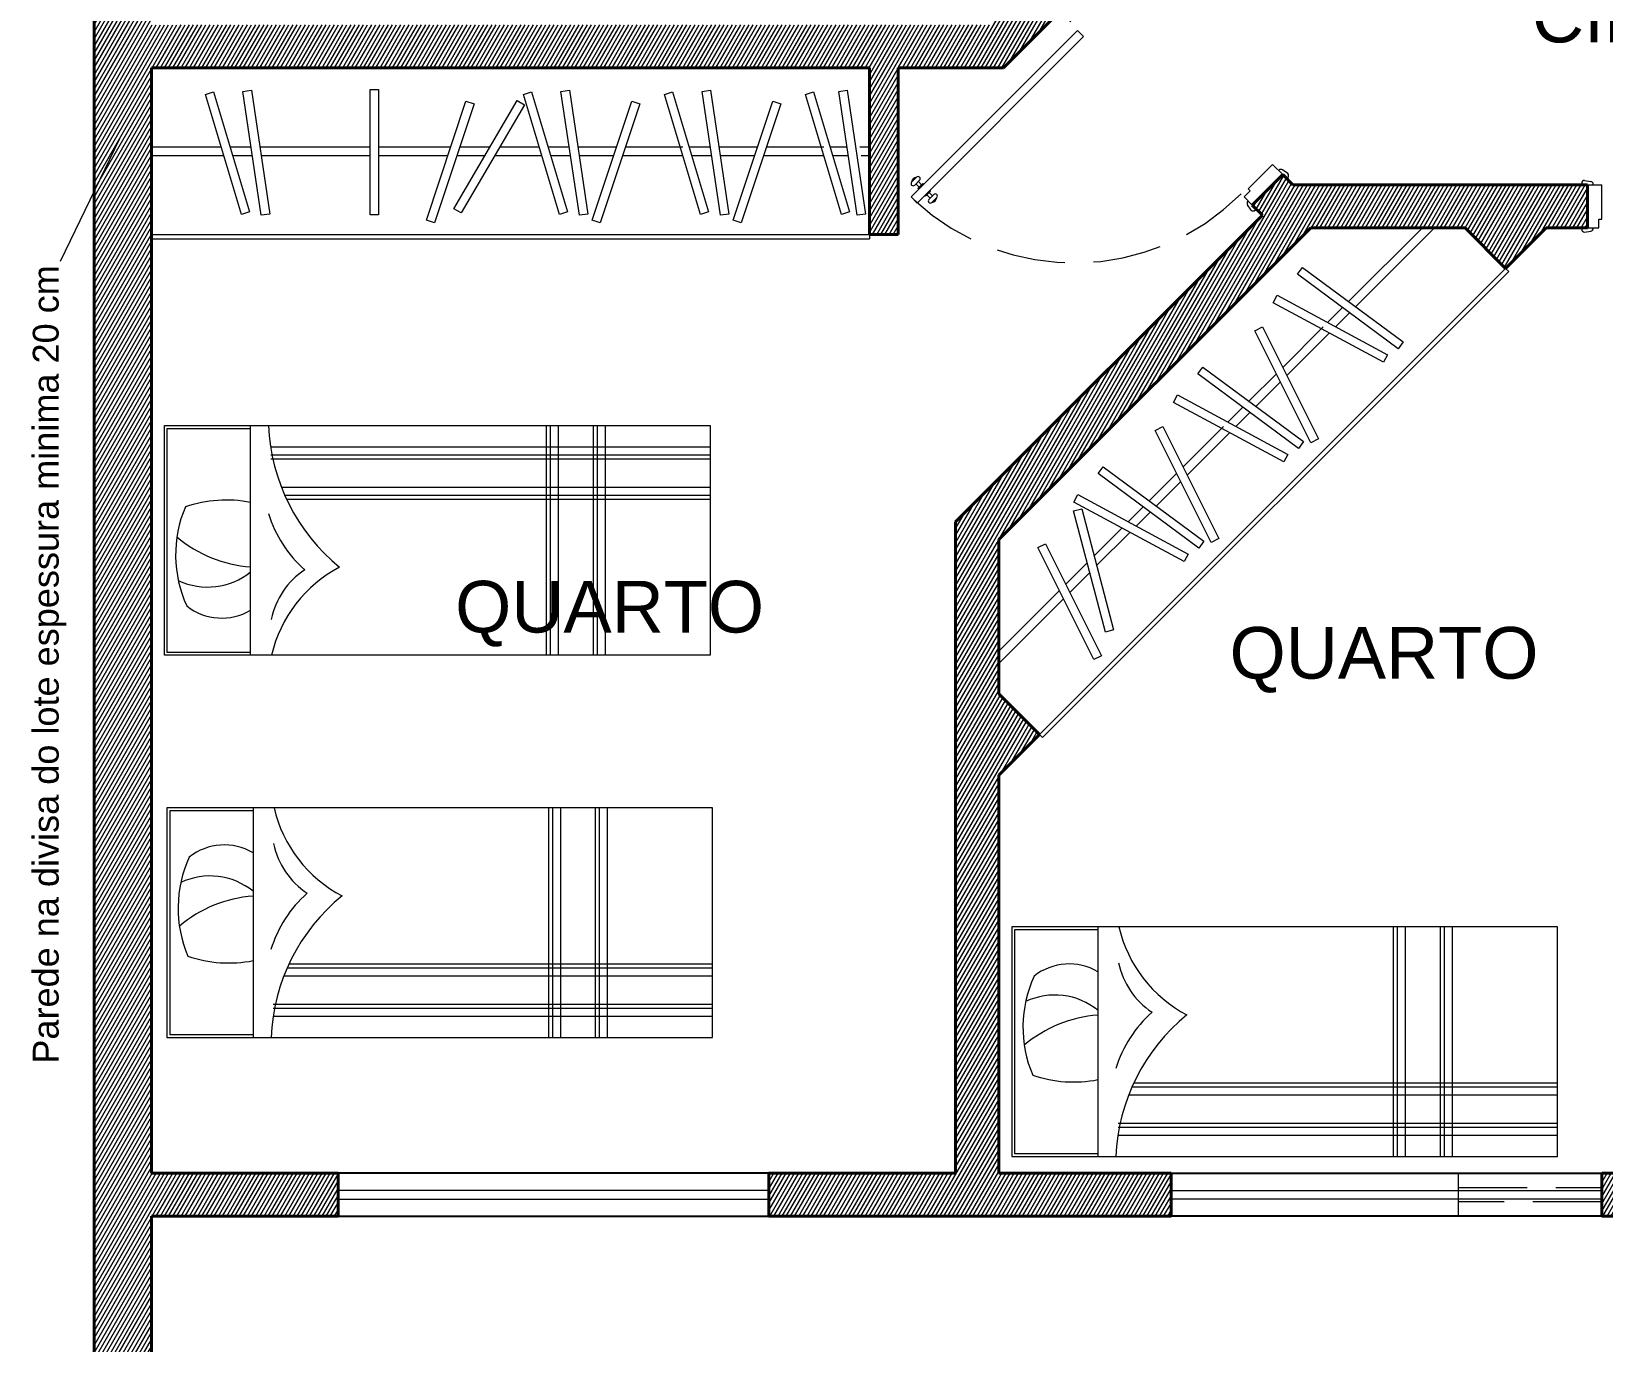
# Model space of a CAD drawing. Header units: millimetres. Extents: x 319 to 362.3, y 126.1 to 165.6.
# Drawn here: x 319.1 to 324.57, y 140.64 to 145.21 of the extents above; entities that cross this region are included whole.
import ezdxf

# ---------------------------------------------------------------- set-up
doc = ezdxf.new("R2010")
doc.units = ezdxf.units.MM
doc.header["$LTSCALE"] = 0.02
doc.header["$MEASUREMENT"] = 0
doc.linetypes.add('ACAD_ISO02W100', pattern=[15, 12, -3])
for name, color, linetype, lineweight in [('Esquadrias', 20, 'Continuous', 15), ('MÓVEIS', 32, 'Continuous', 15), ('Paredes', 4, 'Continuous', 40), ('Peitoril', 2, 'Continuous', 25), ('Portas', 3, 'Continuous', 13), ('Preenchimento', 7, 'Continuous', 20), ('Projeção', 7, 'ACAD_ISO02W100', 15), ('TEXTO', 20, 'Continuous', 20)]:
    doc.layers.add(name, color=color, linetype=linetype, lineweight=lineweight)
doc.styles.add('ROMANS', font='arial.ttf', dxfattribs={"height": 0.08})

msp = doc.modelspace()

# ---------------------------------------------------------------- hatches: boundary and pattern name
at = {"layer": 'Preenchimento', "ltscale": 0.3}
h = msp.add_hatch(dxfattribs=at)
h.set_pattern_fill('LINE', color=256, scale=0.1, angle=60, style=0)
h.set_pattern_definition([(60, (-0.413854, -6.591824), (-0.01082531755, 0.00625), [])])
h.paths.add_polyline_path([(319.52039, 147.44436), (319.32039, 147.44436), (319.32039, 136.07913), (319.52039, 136.07913), (319.52039, 141.07913), (320.17039, 141.07913), (320.17039, 141.22913), (319.52039, 141.22913), (319.52039, 145.07913), (322.02039, 145.07913), (322.02039, 144.49913), (322.12039, 144.49913), (322.12039, 145.07913), (322.48701, 145.07913), (322.68122, 145.27333), (322.71657, 145.23798), (322.82264, 145.34405), (322.78728, 145.3794), (322.91804, 145.51016), (322.81198, 145.61623), (322.77662, 145.58087), (322.54836, 145.80913), (322.44836, 145.80913), (322.44836, 145.22913), (319.52039, 145.22913)])
h.paths.add_polyline_path([(323.07039, 141.22913), (322.47039, 141.22913), (322.47039, 142.61592), (322.61182, 142.75734), (322.58789, 142.78127, -0.1040531), (322.32039, 142.78997), (322.32039, 141.22913), (321.67039, 141.22913), (321.67039, 141.07913), (323.07039, 141.07913)])
h.paths.add_polyline_path([(322.47039, 143.43617), (322.92472, 143.8905, 0.0584424), (322.80396, 143.98187), (322.32039, 143.4983), (322.32039, 142.78997, 0.1040531), (322.58789, 142.78127), (322.47039, 142.89877)])
h.paths.add_polyline_path([(323.55652, 144.52229), (324.09392, 144.52229), (324.23534, 144.38087), (324.37677, 144.52229), (324.52039, 144.52229), (324.52039, 144.67229), (323.49439, 144.67229), (323.45903, 144.70765), (323.35297, 144.60158), (323.38832, 144.56623), (322.80396, 143.98187, -0.0584424), (322.92472, 143.8905)])
h.paths.add_polyline_path([(325.62039, 141.57913), (326.12039, 141.57913), (326.12039, 141.72913), (325.62039, 141.72913), (325.62039, 144.67229), (325.42039, 144.67229), (325.42039, 144.52229), (325.47039, 144.52229), (325.47039, 141.22913), (324.57039, 141.22913), (324.57039, 141.07913), (324.72039, 141.07913), (324.72039, 140.92913), (324.87039, 140.92913), (324.87039, 141.07913), (325.62039, 141.07913)])
h.paths.add_polyline_path([(320.82202, 143.14486), (321.89061, 143.14486), (321.89061, 143.30219), (320.82202, 143.30219)], flags=25)

# ---------------------------------------------------------------- linework, layer by layer
at = {"layer": 'Esquadrias'}
for p, q in [((321.67039, 141.16913), (320.17039, 141.16913)), ((323.07039, 141.16913), (324.57039, 141.16913)), ((320.17039, 141.13913), (321.67039, 141.13913)), ((324.57039, 141.13913), (323.07039, 141.13913))]:
    msp.add_line(p, q, dxfattribs=at)
at = {"layer": 'MÓVEIS'}
for p, q in [((319.52039, 144.80413), (319.76308, 144.80413)), ((319.52039, 144.77413), (319.77207, 144.77413)), ((319.79394, 144.80413), (319.86751, 144.80413)), ((319.80293, 144.77413), (319.87195, 144.77413)), ((319.89739, 144.80413), (320.28174, 144.80413)), ((319.90184, 144.77413), (320.28174, 144.77413)), ((320.3113, 144.80413), (320.56255, 144.80413)), ((320.3113, 144.77413), (320.55256, 144.77413)), ((320.58371, 144.77413), (320.68168, 144.77413)), ((320.59371, 144.80413), (320.69917, 144.80413)), ((320.7159, 144.77413), (320.87939, 144.77413)), ((320.73339, 144.80413), (320.87039, 144.80413)), ((320.90125, 144.80413), (320.97483, 144.80413)), ((320.91025, 144.77413), (320.97927, 144.77413)), ((321.00471, 144.80413), (321.13977, 144.80413)), ((321.00915, 144.77413), (321.12978, 144.77413)), ((321.16093, 144.77413), (321.37039, 144.77413)), ((321.17093, 144.80413), (321.37039, 144.80413)), ((321.39226, 144.80413), (321.46583, 144.80413)), ((321.40125, 144.77413), (321.47027, 144.77413)), ((321.49571, 144.80413), (321.63078, 144.80413)), ((321.50016, 144.77413), (321.62078, 144.77413)), ((321.65194, 144.77413), (321.8614, 144.77413)), ((321.66193, 144.80413), (321.8614, 144.80413)), ((321.88326, 144.80413), (321.9425, 144.80413)), ((321.89226, 144.77413), (321.94694, 144.77413)), ((321.98672, 144.80413), (322.02039, 144.80413)), ((321.99116, 144.77413), (322.02039, 144.77413)), ((319.52039, 144.49913), (322.02039, 144.49913)), ((319.52039, 144.48413), (322.02039, 144.48413)), ((322.02039, 144.49913), (322.02039, 144.48413)), ((323.68877, 144.26564), (323.94543, 144.52229)), ((323.71313, 144.24757), (323.98786, 144.52229)), ((322.61182, 142.75734), (324.23534, 144.38087)), ((322.62242, 142.74674), (324.24595, 144.37027)), ((324.24595, 144.37027), (324.23534, 144.38087)), ((323.61562, 144.19248), (323.66765, 144.24451)), ((323.64319, 144.17763), (323.692, 144.22644)), ((323.45912, 144.03598), (323.60016, 144.17702)), ((323.47326, 144.0077), (323.62137, 144.15581)), ((323.34158, 143.91845), (323.43709, 144.01395)), ((323.36594, 143.90037), (323.45123, 143.98567)), ((323.26843, 143.84529), (323.32045, 143.89732)), ((323.296, 143.83044), (323.34481, 143.87924)), ((319.56557, 143.03348), (319.56557, 143.83348)), ((319.56557, 143.83348), (321.46557, 143.83348)), ((319.57557, 143.04348), (319.57557, 143.82348)), ((319.57557, 143.82348), (319.86557, 143.82348)), ((319.86557, 143.03348), (319.86557, 143.83348)), ((320.89484, 143.83348), (320.89484, 143.03348)), ((320.90882, 143.83348), (320.90882, 143.03348)), ((320.93678, 143.83348), (320.93678, 143.03348)), ((321.05794, 143.83348), (321.05794, 143.03348)), ((321.07192, 143.83348), (321.07192, 143.03348)), ((321.09988, 143.83348), (321.09988, 143.03348)), ((321.46557, 143.83348), (321.46557, 143.03348)), ((323.11192, 143.68879), (323.25297, 143.82983)), ((323.12607, 143.66051), (323.27418, 143.80862)), ((319.93544, 143.75898), (321.46557, 143.75898)), ((319.93544, 143.73102), (321.46557, 143.73102)), ((319.93544, 143.71704), (321.46557, 143.71704)), ((322.99439, 143.57125), (323.08989, 143.66676)), ((319.97267, 143.61911), (321.46557, 143.61911)), ((323.01874, 143.55318), (323.10404, 143.63848)), ((319.98419, 143.59115), (321.46557, 143.59115)), ((319.99052, 143.57717), (321.46557, 143.57717)), ((322.92123, 143.4981), (322.97326, 143.55012)), ((322.94881, 143.48325), (322.99761, 143.53205)), ((322.80254, 143.3794), (322.89941, 143.47628)), ((322.81138, 143.34582), (322.92699, 143.46143)), ((322.70377, 143.28063), (322.77834, 143.35521)), ((322.71791, 143.25235), (322.78719, 143.32163)), ((322.47039, 143.04726), (322.68174, 143.2586)), ((322.47039, 143.00483), (322.69588, 143.23032)), ((321.46557, 143.03348), (319.56557, 143.03348)), ((319.86557, 143.04348), (319.57557, 143.04348)), ((322.62242, 142.74674), (322.61182, 142.75734)), ((319.57419, 142.50206), (319.57419, 141.70206)), ((321.47419, 142.50206), (319.57419, 142.50206)), ((319.58419, 142.49206), (319.58419, 141.71206)), ((319.87419, 142.49206), (319.58419, 142.49206)), ((319.87419, 142.50206), (319.87419, 141.70206)), ((320.90346, 141.70206), (320.90346, 142.50206)), ((320.91744, 141.70206), (320.91744, 142.50206)), ((320.9454, 141.70206), (320.9454, 142.50206)), ((321.06656, 141.70206), (321.06656, 142.50206)), ((321.08054, 141.70206), (321.08054, 142.50206)), ((321.1085, 141.70206), (321.1085, 142.50206)), ((321.47419, 141.70206), (321.47419, 142.50206)), ((322.51586, 142.08749), (322.51586, 141.28749)), ((324.41586, 142.08749), (322.51586, 142.08749)), ((322.52586, 142.07749), (322.52586, 141.29749)), ((322.81586, 142.07749), (322.52586, 142.07749)), ((322.81586, 142.08749), (322.81586, 141.28749)), ((323.84513, 141.28749), (323.84513, 142.08749)), ((323.85911, 141.28749), (323.85911, 142.08749)), ((323.88707, 141.28749), (323.88707, 142.08749)), ((324.00824, 141.28749), (324.00824, 142.08749)), ((324.02222, 141.28749), (324.02222, 142.08749)), ((324.05018, 141.28749), (324.05018, 142.08749)), ((324.41586, 141.28749), (324.41586, 142.08749)), ((319.98129, 141.91643), (321.47419, 141.91643)), ((319.99281, 141.94439), (321.47419, 141.94439)), ((319.99914, 141.95837), (321.47419, 141.95837)), ((319.94406, 141.8185), (321.47419, 141.8185)), ((319.94406, 141.80452), (321.47419, 141.80452)), ((319.94406, 141.77656), (321.47419, 141.77656)), ((319.57419, 141.70206), (321.47419, 141.70206)), ((319.58419, 141.71206), (319.87419, 141.71206)), ((322.93449, 141.52982), (324.41586, 141.52982)), ((322.94081, 141.5438), (324.41586, 141.5438)), ((322.92296, 141.50186), (324.41586, 141.50186)), ((322.88573, 141.40393), (324.41586, 141.40393)), ((322.88573, 141.38995), (324.41586, 141.38995)), ((322.88573, 141.36199), (324.41586, 141.36199)), ((322.51586, 141.28749), (324.41586, 141.28749)), ((322.52586, 141.29749), (322.81586, 141.29749))]:
    msp.add_line(p, q, dxfattribs=at)
for points in [[(319.86189, 144.57751), (319.83357, 144.56903), (319.70829, 144.98686), (319.73661, 144.99535)], [(319.93205, 144.5701), (319.90281, 144.56577), (319.83891, 144.99727), (319.86815, 145.0016)], [(320.3113, 144.56755), (320.28174, 144.56755), (320.28174, 145.00376), (320.3113, 145.00376)], [(320.9692, 144.57751), (320.94089, 144.56903), (320.81561, 144.98686), (320.84392, 144.99535)], [(321.03936, 144.5701), (321.01012, 144.56577), (320.94623, 144.99727), (320.97547, 145.0016)], [(321.4602, 144.57751), (321.43189, 144.56903), (321.30661, 144.98686), (321.33493, 144.99535)], [(321.53037, 144.5701), (321.50113, 144.56577), (321.43723, 144.99727), (321.46647, 145.0016)], [(321.95121, 144.57751), (321.9229, 144.56903), (321.79762, 144.98686), (321.82593, 144.99535)], [(322.00704, 144.5701), (321.9778, 144.56577), (321.9139, 144.99727), (321.94314, 145.0016)], [(320.50564, 144.53978), (320.4776, 144.54913), (320.61547, 144.96297), (320.64352, 144.95363)], [(320.59916, 144.5739), (320.57362, 144.58879), (320.79333, 144.96563), (320.81887, 144.95074)], [(321.08286, 144.53978), (321.05481, 144.54913), (321.19269, 144.96297), (321.22074, 144.95363)], [(321.57386, 144.53978), (321.54582, 144.54913), (321.6837, 144.96297), (321.71174, 144.95363)], [(323.87876, 144.12466), (323.86115, 144.10092), (323.51085, 144.36086), (323.52846, 144.3846)], [(323.82391, 144.08029), (323.80989, 144.05426), (323.42585, 144.26113), (323.43987, 144.28715)], [(323.58376, 143.78678), (323.55733, 143.77356), (323.36219, 144.16369), (323.38863, 144.17691)], [(323.53157, 143.77746), (323.51396, 143.75373), (323.16366, 144.01367), (323.18127, 144.0374)], [(323.47672, 143.73309), (323.4627, 143.70707), (323.07866, 143.91394), (323.09268, 143.93996)], [(323.23657, 143.43959), (323.21013, 143.42637), (323.015, 143.8165), (323.04143, 143.82972)], [(323.18438, 143.43027), (323.16676, 143.40653), (322.81646, 143.66647), (322.83408, 143.69021)], [(323.12952, 143.3859), (323.11551, 143.35988), (322.73147, 143.56674), (322.74549, 143.59277)], [(322.87042, 143.12169), (322.84183, 143.11416), (322.73073, 143.53598), (322.75931, 143.54351)], [(322.82841, 143.03144), (322.80198, 143.01821), (322.60684, 143.40834), (322.63328, 143.42156)]]:
    msp.add_lwpolyline(points, close=True, dxfattribs=at)
for centre, radius, start, end in [((320.59772, 143.86036), 0.66999, 182.29916, 230.90711), ((320.03309, 143.38307), 0.42866, 157.01152, 204.53997), ((319.78071, 143.13171), 0.44227, 78.93865, 108.76056), ((320.33665, 143.65146), 0.4273, 196.91454, 228.56438), ((319.898, 143.78856), 0.44851, 229.88355, 265.85278), ((320.2067, 143.10211), 0.27531, 123.71751, 168.21534), ((320.39361, 142.92694), 0.46755, 117.84433, 166.82885), ((319.71568, 143.50832), 0.23738, 244.58537, 309.15542), ((319.76538, 143.36162), 0.19864, 232.02281, 300.28733), ((320.40223, 142.6086), 0.46755, 193.17115, 242.15567), ((319.774, 142.17392), 0.19864, 59.71267, 127.97719), ((320.21532, 142.43342), 0.27531, 191.78466, 236.28249), ((320.04171, 142.15247), 0.42866, 155.46003, 202.98848), ((319.7243, 142.02722), 0.23738, 50.84458, 115.41463), ((319.90662, 141.74698), 0.44851, 94.14722, 130.11645), ((320.34527, 141.88408), 0.4273, 131.43562, 163.08546), ((320.60634, 141.67518), 0.66999, 129.09289, 177.70084), ((323.34391, 142.19402), 0.46755, 193.17115, 242.15567), ((319.78933, 142.40383), 0.44227, 251.23944, 281.06135), ((323.15699, 142.01885), 0.27531, 191.78466, 236.28249), ((322.98338, 141.73789), 0.42866, 155.46003, 202.98848), ((322.71568, 141.75935), 0.19864, 59.71267, 127.97719), ((322.66597, 141.61265), 0.23738, 50.84458, 115.41463), ((322.8483, 141.33241), 0.44851, 94.14722, 130.11645), ((323.28695, 141.46951), 0.4273, 131.43562, 163.08546), ((323.54801, 141.26061), 0.66999, 129.09289, 177.70084), ((322.731, 141.98926), 0.44227, 251.23944, 281.06135)]:
    msp.add_arc(centre, radius, start, end, dxfattribs=at)
at = {"layer": 'Paredes'}
for p, q in [((319.32039, 149.37913), (319.32039, 136.07913)), ((322.48701, 145.07913), (322.68122, 145.27333)), ((319.52039, 145.07913), (322.02039, 145.07913)), ((319.52039, 145.07913), (319.52039, 141.22913)), ((322.02039, 144.49913), (322.02039, 145.07913)), ((322.12039, 144.49913), (322.12039, 145.07913)), ((322.12039, 145.07913), (322.48701, 145.07913)), ((323.35297, 144.60158), (323.45903, 144.70765)), ((323.45903, 144.70765), (323.47318, 144.69351)), ((323.45903, 144.70765), (323.49439, 144.67229)), ((323.49439, 144.67229), (324.52039, 144.67229)), ((324.52039, 144.52229), (324.52039, 144.67229)), ((323.35297, 144.60158), (323.38832, 144.56623)), ((322.32039, 143.4983), (323.38832, 144.56623)), ((322.02039, 144.49913), (322.12039, 144.49913)), ((322.47039, 143.43617), (323.55652, 144.52229)), ((323.55652, 144.52229), (324.09392, 144.52229)), ((324.09392, 144.52229), (324.23534, 144.38087)), ((324.23534, 144.38087), (324.37677, 144.52229)), ((324.37677, 144.52229), (324.52039, 144.52229)), ((322.32039, 143.4983), (322.32039, 141.22913)), ((322.47039, 143.43617), (322.47039, 142.89877)), ((322.47039, 142.89877), (322.61182, 142.75734)), ((322.61182, 142.75734), (322.47039, 142.61592)), ((322.47039, 142.61592), (322.47039, 141.22913)), ((319.52039, 141.22913), (320.17039, 141.22913)), ((320.17039, 141.22913), (320.17039, 141.07913)), ((321.67039, 141.22913), (321.67039, 141.07913)), ((321.67039, 141.22913), (322.32039, 141.22913)), ((322.47039, 141.22913), (323.07039, 141.22913)), ((323.07039, 141.22913), (323.07039, 141.07913)), ((324.57039, 141.22913), (324.57039, 141.07913)), ((324.57039, 141.22913), (325.47039, 141.22913)), ((319.52039, 141.07913), (320.17039, 141.07913)), ((319.52039, 141.07913), (319.52039, 136.07913)), ((321.67039, 141.07913), (323.07039, 141.07913)), ((324.57039, 141.07913), (324.72039, 141.07913))]:
    msp.add_line(p, q, dxfattribs=at)
at = {"layer": 'Peitoril'}
for p, q in [((321.67039, 141.22913), (320.17039, 141.22913)), ((323.07039, 141.22913), (324.57039, 141.22913)), ((320.17039, 141.07913), (321.67039, 141.07913)), ((324.57039, 141.07913), (323.07039, 141.07913))]:
    msp.add_line(p, q, dxfattribs=at)
at = {"layer": 'Portas'}
for p, q in [((322.18412, 144.69846), (322.16715, 144.68149)), ((323.33883, 144.65815), (323.42368, 144.743)), ((323.42368, 144.743), (323.45903, 144.70765)), ((323.44489, 144.72179), (323.44597, 144.72287)), ((323.47671, 144.71118), (323.45886, 144.72394)), ((323.47671, 144.69704), (323.47318, 144.69351)), ((322.19473, 144.68785), (322.17776, 144.67088)), ((322.19331, 144.66381), (322.182, 144.67512)), ((322.20604, 144.67654), (322.18907, 144.65957)), ((322.1919, 144.65674), (322.18907, 144.65957)), ((322.2018, 144.67229), (322.19048, 144.68361)), ((322.20887, 144.67371), (322.20604, 144.67654)), ((322.23291, 144.64967), (322.21594, 144.6327)), ((322.23998, 144.63411), (322.22867, 144.64542)), ((322.23291, 144.64967), (322.23008, 144.65249)), ((323.32468, 144.62987), (323.3459, 144.65108)), ((323.33883, 144.65815), (323.3459, 144.65108)), ((324.50039, 144.67729), (324.50039, 144.67229)), ((324.51039, 144.68729), (324.53204, 144.68369)), ((324.52039, 144.67229), (324.57039, 144.67229)), ((324.54039, 144.67229), (324.54039, 144.67382)), ((324.57039, 144.55229), (324.57039, 144.67229)), ((322.21594, 144.6327), (322.21311, 144.63552)), ((322.2315, 144.62562), (322.22018, 144.63694)), ((322.24422, 144.63835), (322.22725, 144.62138)), ((322.25483, 144.62775), (322.23786, 144.61078)), ((323.32468, 144.62987), (323.35297, 144.60158)), ((323.34943, 144.58391), (323.33668, 144.60176)), ((323.33883, 144.61573), (323.33774, 144.61464)), ((323.36357, 144.58391), (323.36711, 144.58744)), ((324.56039, 144.55229), (324.57039, 144.55229)), ((324.56039, 144.52229), (324.56039, 144.55229)), ((324.50039, 144.51729), (324.50039, 144.52229)), ((324.51039, 144.50729), (324.53204, 144.5109)), ((324.52039, 144.52229), (324.56039, 144.52229)), ((324.54039, 144.52229), (324.54039, 144.52076))]:
    msp.add_line(p, q, dxfattribs=at)
msp.add_lwpolyline([(322.76607, 145.18848), (322.74486, 145.20969), (322.16503, 144.62987), (322.18624, 144.60865)], close=True, dxfattribs=at)
for centre, radius, start, end in [((322.18695, 144.67866), 0.02, 98.1301, 171.8699), ((322.18942, 144.69315), 0.0075, 315, 135), ((323.45304, 144.7158), 0.01, 54.46232, 135), ((323.46964, 144.70411), 0.01, 315, 45), ((322.17245, 144.67618), 0.0075, 135, 315), ((324.51039, 144.67729), 0.01, 90, 180), ((324.53039, 144.67382), 0.01, 0, 80.53768), ((322.23256, 144.61608), 0.0075, 135, 315), ((322.23503, 144.63057), 0.02, 278.1301, 351.8699), ((322.24953, 144.63305), 0.0075, 315, 135), ((323.34482, 144.60757), 0.01, 135, 215.53768), ((323.3565, 144.59098), 0.01, 225, 315), ((324.51039, 144.51729), 0.01, 180, 270), ((324.53039, 144.52076), 0.01, 279.46232, 0)]:
    msp.add_arc(centre, radius, start, end, dxfattribs=at)
at = {"layer": 'Portas', "color": 8, "linetype": 'ACAD_ISO02W100'}
msp.add_arc((322.73384, 145.22127), 0.82098, 227.16262, 314.97238, dxfattribs=at)
at = {"layer": 'Projeção'}
for p, q in [((324.07039, 141.22913), (324.07039, 141.07913)), ((324.07039, 141.17913), (324.57039, 141.17913)), ((324.57039, 141.12913), (324.07039, 141.12913))]:
    msp.add_line(p, q, dxfattribs=at)
at = {"layer": 'TEXTO', "color": 20}
msp.add_line((319.20342, 144.40561), (319.41034, 144.83329), dxfattribs=at)

# ---------------------------------------------------------------- texts
at = {"layer": 'TEXTO', "color": 20, "style": 'ROMANS', "text_generation_flag": 6}
for s, height, rotation, p in [('CIRC.', 0.18, 180, (324.32666, 145.16812)), ('Parede na divisa do lote espessura minima 20 cm', 0.09, 270, (319.19715, 141.61089)), ('QUARTO', 0.18, 180, (320.57769, 143.11257)), ('QUARTO', 0.18, 180, (323.27413, 142.95185))]:
    msp.add_text(s, height=height, rotation=rotation, dxfattribs=at).set_placement(p)

doc.saveas('drawing.dxf')
